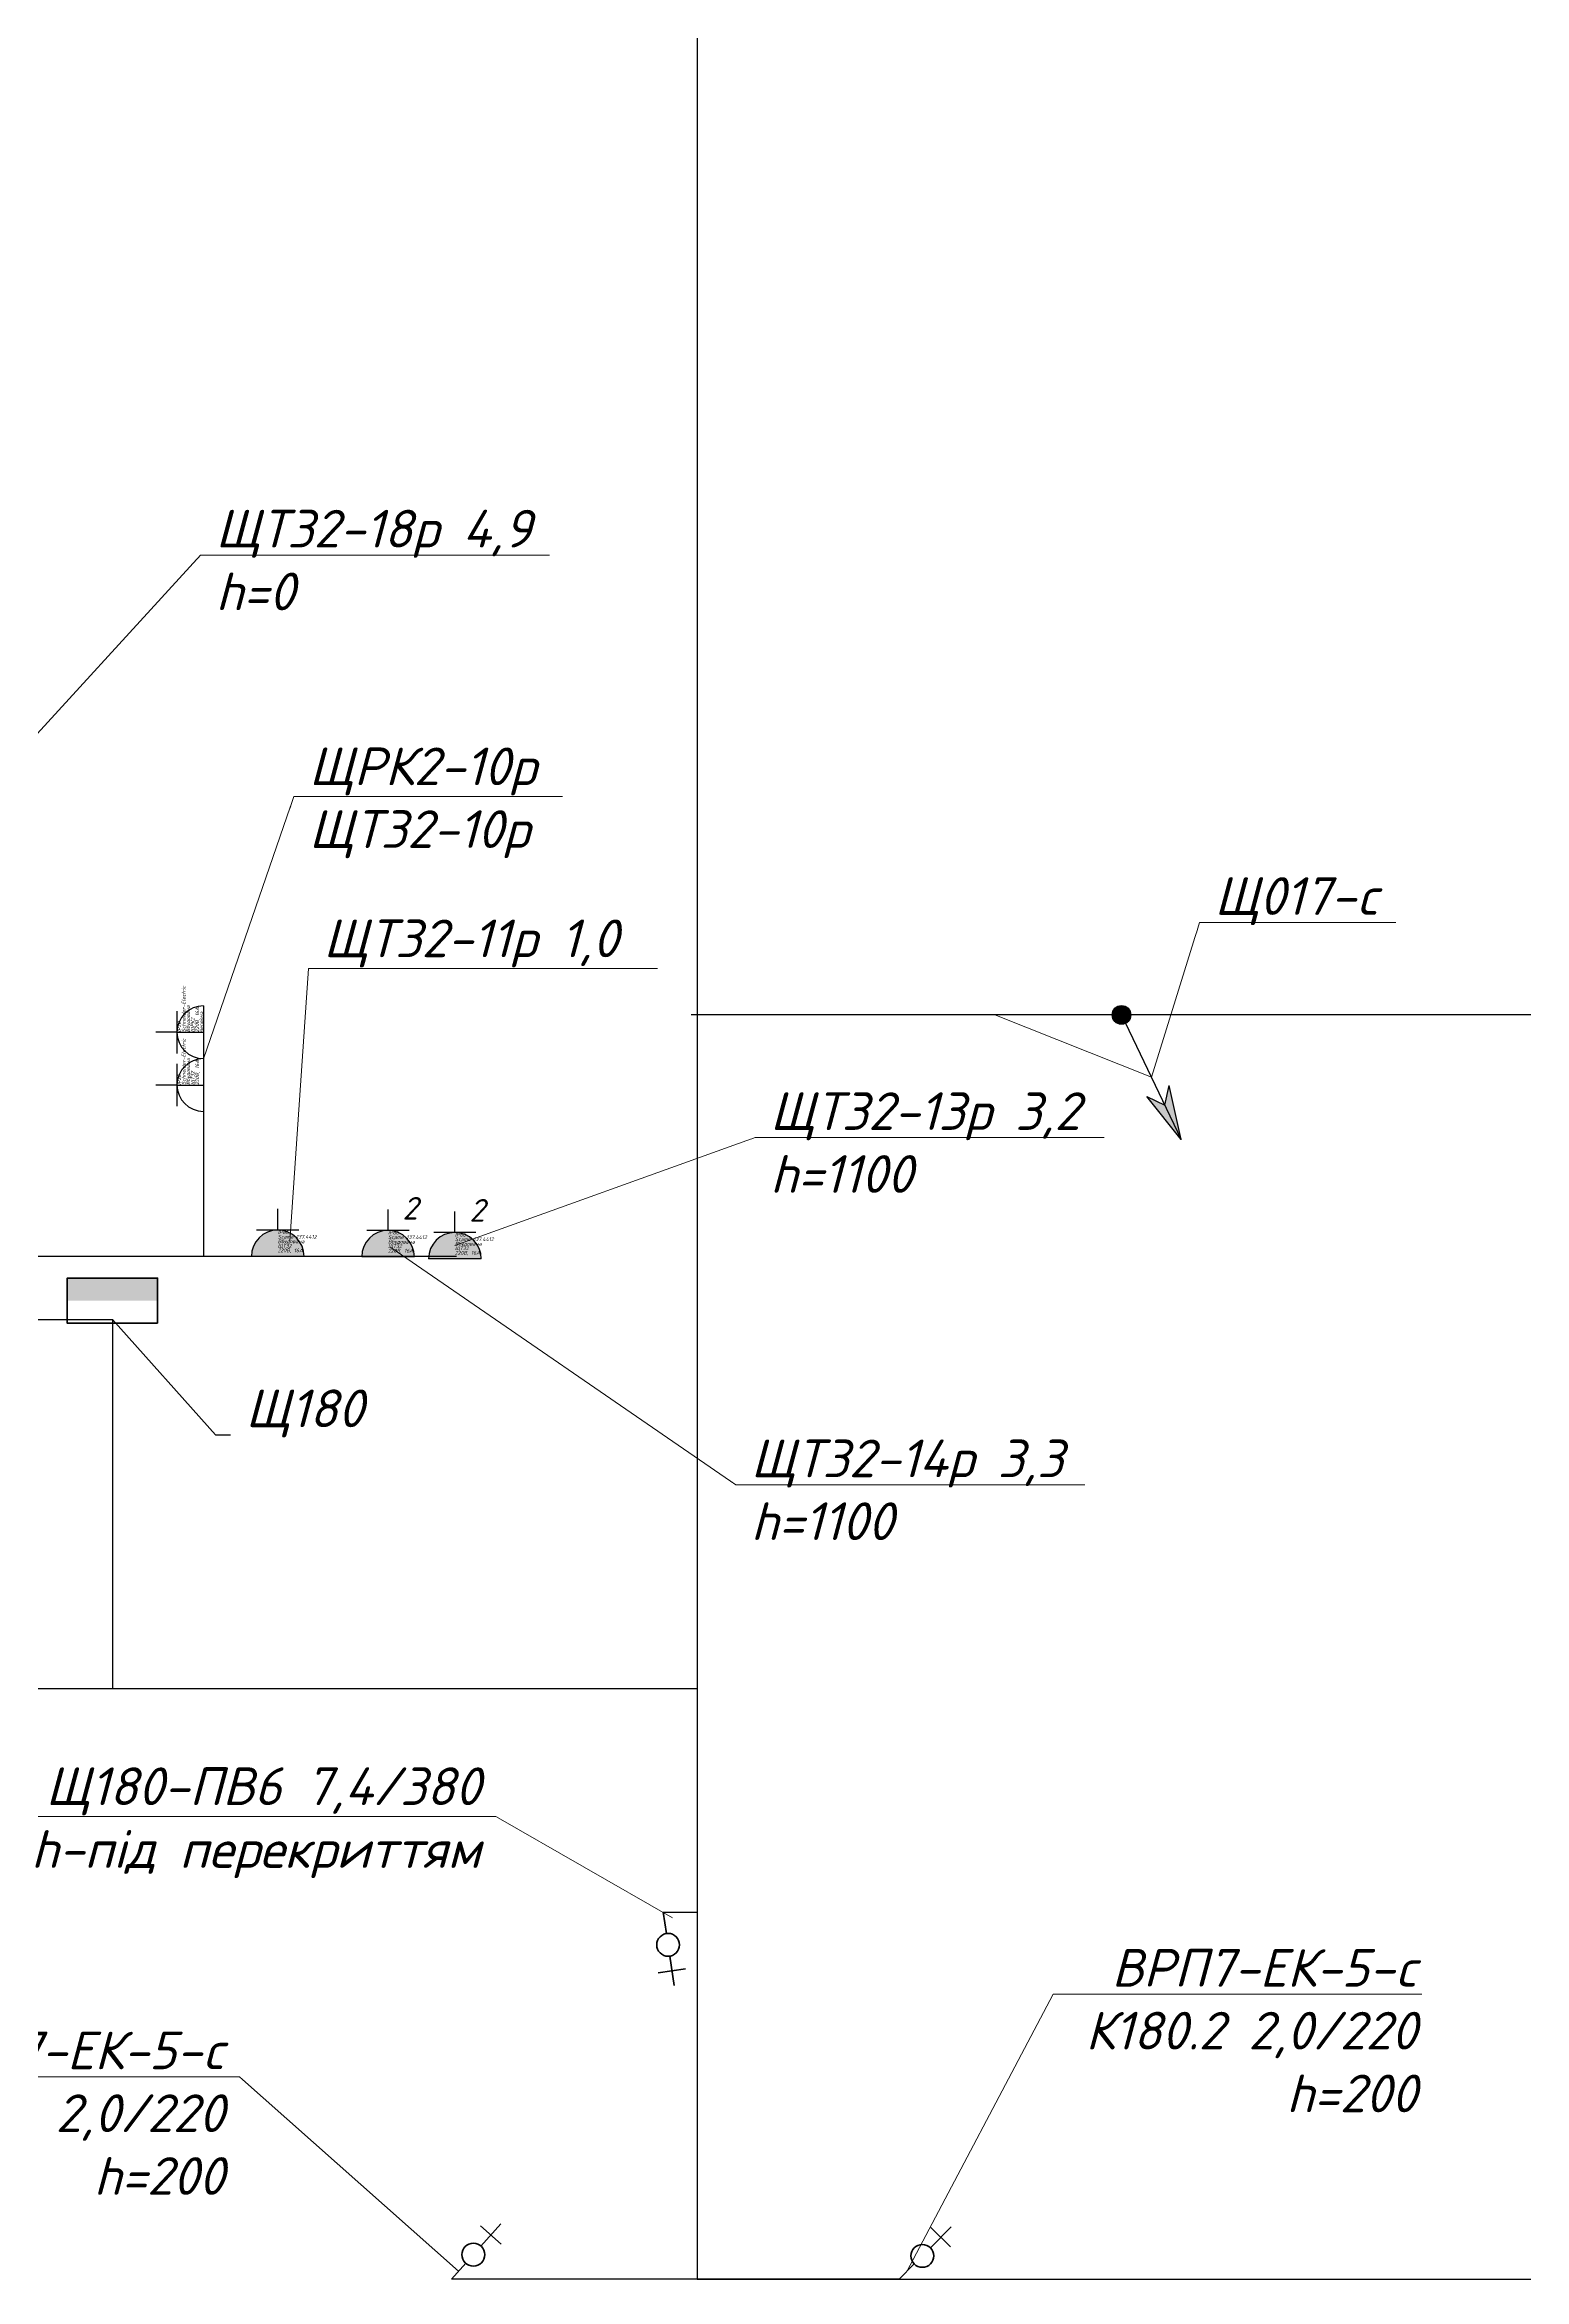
# Model space of a CAD drawing. Header units: millimetres. Extents: x -164867 to 807677, y -316775 to 513985.
# Drawn here: x 213556 to 223381, y 219243 to 234073 of the extents above; entities that cross this region are included whole.
import ezdxf
from ezdxf import colors
from ezdxf.entities.mleader import LeaderData, LeaderLine
from ezdxf.enums import TextEntityAlignment as Align
from ezdxf.math import Vec2, Vec3

# ---------------------------------------------------------------- set-up
doc = ezdxf.new("R2010")
doc.units = ezdxf.units.MM
doc.layers.add('E_Hidden atributes', color=2, linetype='Continuous', plot=False)
for name, color, linetype, lineweight in [('E_В лотку', 5, 'Kabl_in_Lotok', 30), ('E_Обладнання', 84, 'Continuous', 35), ('E_Позначення', 7, 'Continuous', 15), ('E_Розп. мережі', 5, 'Continuous', 30), ('E_Щити', 1, 'Continuous', 50)]:
    doc.layers.add(name, color=color, linetype=linetype, lineweight=lineweight)
doc.styles.add('GOST 2.304', font='isocpeui.ttf')
doc.styles.add('ISO', font='isocpeui.ttf')
doc.styles.add('orientation to layout', font='isocpeui.ttf')
doc.styles.add('ГОСТ 2.304', font='isocpeui.ttf')
doc.linetypes.add('Kabl_in_Lotok', pattern='A,10,[130,ltypeshp.shx,S=1,R=0,X=0,Y=0],1,[130,ltypeshp.shx,S=1,R=90,X=0,Y=-1],1,[130,ltypeshp.shx,S=1,R=0,X=0,Y=0],10', length=22)
doc.linetypes.add('Kabl_in_Tube', pattern='A,10,[133,ltypeshp.shx,S=1,R=0,X=0,Y=0],10', length=20)

# ---------------------------------------------------------------- blocks, each defined once
blk = doc.blocks.new('*U507')
h = blk.add_hatch(color=0)
h.dxf.hatch_style = 1
h.paths.add_polyline_path([(175, 100, 1), (-175, 100)])
at = {"color": 0, "linetype": 'Continuous', "lineweight": 30}
for p, q in [((0, 275), (0, 415)), ((0, 275), (0, 415)), ((0, 275), (0, 415)), ((140, 275), (-140, 275)), ((175, 100), (-175, 100))]:
    blk.add_line(p, q, dxfattribs=at)
blk.add_arc((0, 100), 175, 0, 180, dxfattribs=at)
at = {"color": 0, "style": 'orientation to layout'}
blk.add_attdef('AMOUNT', text='', height=150, dxfattribs=at).set_placement((147, 422), align=Align.MIDDLE_CENTER)
at = {"layer": 'E_Hidden atributes', "style": 'GOST 2.304'}
for tag, p in [('IP', (0, 248)), ('INSTALATION', (0, 188)), ('LOCATION', (0, 158)), ('VENDOR', (0, 218)), ('VOLTAGE_CURRENT', (0, 128)), ('COLOR', (0, 100))]:
    blk.add_attdef(tag, p, '', height=25, dxfattribs=at)
blk = doc.blocks.new('_None')
blk = doc.blocks.new('*U6')
at = {"lineweight": 40}
h = blk.add_hatch(color=0, dxfattribs=at)
h.dxf.hatch_style = 1
h.paths.add_polyline_path([(300, 150), (-300, 150), (-300, 0), (300, 0)])
at = {"color": 0}
blk.add_lwpolyline([(-300, 300), (300, 300), (300, 0), (-300, 0)], close=True, dxfattribs=at)
blk = doc.blocks.new('*U506')
at = {"color": 0, "linetype": 'Continuous', "lineweight": 30}
for p, q in [((0, 275), (0, 415)), ((0, 275), (0, 415)), ((0, 275), (0, 415)), ((140, 275), (-140, 275)), ((0, 275), (0, 100)), ((175, 100), (-175, 100))]:
    blk.add_line(p, q, dxfattribs=at)
blk.add_arc((0, 100), 175, 0, 180, dxfattribs=at)
at = {"color": 0, "style": 'orientation to layout'}
blk.add_attdef('AMOUNT', text='', height=150, dxfattribs=at).set_placement((147, 422), align=Align.MIDDLE_CENTER)
at = {"layer": 'E_Hidden atributes', "style": 'GOST 2.304'}
for tag, p in [('IP', (0, 248)), ('INSTALATION', (0, 188)), ('LOCATION', (0, 158)), ('VENDOR', (0, 218)), ('VOLTAGE_CURRENT', (0, 128)), ('COLOR', (0, 100))]:
    blk.add_attdef(tag, p, '', height=25, dxfattribs=at)
blk = doc.blocks.new('электровывод')
at = {"color": 0, "linetype": 'ByBlock', "lineweight": -2}
for p, q in [((-122.6, 123.9), (-204.8, 207)), ((-202.4, 127.2), (-125, 203.7)), ((-59.5, 60.1), (0, 0))]:
    blk.add_line(p, q, dxfattribs=at)
blk.add_circle((-91, 92), 44.9, dxfattribs=at)
blk = doc.blocks.new('*U18')
at = {"lineweight": -2}
h = blk.add_hatch(color=256, dxfattribs=at)
edge = h.paths.add_edge_path()
edge.add_arc((0.07, 0), 1.28, 0, 360)
h = blk.add_hatch(color=256, dxfattribs=at)
h.paths.add_polyline_path([(8.88, -16.13), (4.02, -10.62), (6.45, -11.65)])
h.paths.add_polyline_path([(8.88, -16.13), (6.45, -11.65), (6.9, -9.05)])
for p, q in [((0.11, 0), (8.88, -16.13)), ((8.88, -16.13), (4.02, -10.62)), ((4.02, -10.62), (6.45, -11.65)), ((6.45, -11.65), (6.9, -9.05)), ((8.88, -16.13), (6.9, -9.05))]:
    blk.add_line(p, q, dxfattribs=at)
blk.add_circle((0.11, 0), 1.24, dxfattribs=at)

msp = doc.modelspace()

# ---------------------------------------------------------------- linework, layer by layer
at = {"layer": 'E_В лотку', "ltscale": 100}
for points in [[(213038.63, 266056.81), (213038.63, 265697.6), (217888.74, 265697.6), (217888.74, 219242.99), (219229.59, 219242.99), (216257.42, 219242.99)], [(227307.45, 227633.54), (217848.84, 227633.54)], [(220706.07, 227633.54), (219023.75, 227633.54)], [(214006.14, 225612.8), (214006.14, 223163.58)], [(207315.41, 220663.58), (207315.41, 223163.58), (217888.74, 223163.58)], [(217663.38, 221678.2), (217888.74, 221678.2)]]:
    msp.add_lwpolyline(points, dxfattribs=at)
at = {"layer": 'E_Розп. мережі', "color": 30, "linetype": 'Kabl_in_Tube', "ltscale": 60, "true_color": 0xf8991e}
msp.add_lwpolyline([(214609.61, 227341.95), (214609.61, 226030.71)], dxfattribs=at)
at = {"layer": 'E_Розп. мережі'}
msp.add_lwpolyline([(216290.01, 226030.71), (209964.11, 226030.71)], dxfattribs=at)
at = {"layer": 'E_Розп. мережі', "ltscale": 100}
for points in [[(211492.17, 225061.26), (211492.17, 225612.8), (214006.14, 225612.8)], [(219229.59, 219242.99), (226559.59, 219242.99)]]:
    msp.add_lwpolyline(points, dxfattribs=at)

# ---------------------------------------------------------------- block references
at = {"layer": 'E_В лотку', "xscale": 50.00000000000003, "yscale": 50.00000000000003, "zscale": 50.00000000000003, "rotation": 357.0874877686715}
msp.add_blockref('*U18', (220700.48, 227633.89), dxfattribs=at)
at = {"layer": 'E_Обладнання', "color": 1, "rotation": 90}
msp.add_blockref('*U506', (214709.61, 227518.54), dxfattribs=at).add_auto_attribs({'INSTALATION': 'Вбудована', 'IP': 'IP20', 'VENDOR': 'Schneider-Electric', 'LOCATION': 'ЩРК2', 'VOLTAGE_CURRENT': '220В, 16А', 'COLOR': 'Червона'})
at = {"layer": 'E_Обладнання', "rotation": 90}
msp.add_blockref('*U506', (214709.61, 227168.54), dxfattribs=at).add_auto_attribs({'INSTALATION': 'Вбудована', 'IP': 'IP20', 'VENDOR': 'Schneider-Electric', 'LOCATION': 'ЩТЗ2', 'VOLTAGE_CURRENT': '220В, 16А'})
at = {"layer": 'E_Обладнання'}
for p, values in [((215103.57, 225930.71), {'INSTALATION': 'Вбудована', 'IP': 'IP66', 'VENDOR': 'Scame 137.4412', 'LOCATION': 'ЩТЗ2', 'VOLTAGE_CURRENT': '220В, 16А'}), ((215835.88, 225928.48), {'AMOUNT': '2', 'INSTALATION': 'Вбудована', 'IP': 'IP66', 'VENDOR': 'Scame 137.4412', 'LOCATION': 'ЩТЗ2', 'VOLTAGE_CURRENT': '220В, 16А'}), ((216279.93, 225914.91), {'AMOUNT': '2', 'INSTALATION': 'Вбудована', 'IP': 'IP66', 'VENDOR': 'Scame 137.4412', 'LOCATION': 'ЩТЗ2', 'VOLTAGE_CURRENT': '220В, 16А'})]:
    msp.add_blockref('*U507', p, dxfattribs=at).add_auto_attribs(values)
at = {"layer": 'E_Обладнання', "xscale": -1.687500000021705, "yscale": 1.687500000021705, "zscale": 1.687500000021704}
for p, rotation in [((217663.38, 221678.2), 233.1785841963323), ((216257.42, 219242.99), 3.023498849021671), ((219229.59, 219242.99), 359.9296900513509)]:
    msp.add_blockref('электровывод', p, dxfattribs=dict(at, rotation=rotation))
at = {"layer": 'E_Щити', "rotation": 180}
msp.add_blockref('*U6', (214006.14, 225887.67), dxfattribs=at)

# ---------------------------------------------------------------- next in the draw order: leaders
at = {"layer": 'E_Позначення'}
ml = msp.add_multileader_mtext('Standard', dxfattribs=at)
ml.set_content('ЩТЗ2-18р 4,9\\Ph=0', color=256, style='ГОСТ 2.304')
ml.set_leader_properties(color=256, linetype='ByLayer', lineweight=-1)
ml.set_arrow_properties(name='NONE')
ml.build(insert=Vec2(0, 0))
ml.multileader.update_dxf_attribs({"has_dogleg": 0, "text_left_attachment_type": 6, "text_right_attachment_type": 6, "text_top_attachment_type": 10, "dogleg_length": 0, "arrow_head_size": 1})
ctx = ml.context
ctx.base_point, ctx.char_height, ctx.arrow_head_size, ctx.landing_gap_size, ctx.plane_origin = Vec3(214591.05, 230685.89), 250, 1, 100, Vec3(210743.88, 232087.59)
ctx.left_attachment, ctx.right_attachment = 6, 6
notes = []
notes.append((ctx, [(0, (1, 1, 0), (214591.05, 230685.89), (1, 0), 0, [(2, [(212638.52, 228552.46)], 0, [])])]))
ctx.mtext.insert, ctx.mtext.flow_direction = Vec3(214691.05, 230985.89), 5
ctx.mtext.has_bg_fill, ctx.mtext.bg_color, ctx.mtext.bg_scale_factor, ctx.mtext.bg_transparency, ctx.mtext.use_window_bg_color = 1, -1027028792, 1.5, 0, 1
ml = msp.add_multileader_mtext('Standard', dxfattribs=at)
ml.set_content('ЩТЗ2-11р 1,0', color=256, style='ГОСТ 2.304')
ml.set_leader_properties(color=256, linetype='ByLayer', lineweight=-1)
ml.set_arrow_properties(name='NONE')
ml.build(insert=Vec2(0, 0))
ml.multileader.update_dxf_attribs({"has_dogleg": 0, "text_left_attachment_type": 6, "text_right_attachment_type": 6, "dogleg_length": 0, "arrow_head_size": 1})
ctx = ml.context
ctx.base_point, ctx.char_height, ctx.arrow_head_size, ctx.landing_gap_size, ctx.plane_origin = Vec3(215307.1, 227941.87), 250, 1, 100, Vec3(203296.56, 227055.6)
ctx.left_attachment, ctx.right_attachment = 6, 6
notes.append((ctx, [(0, (1, 1, 0), (215307.1, 227941.87), (1, 0), 0, [(0, [(215183.07, 226132.8)], 0, [])])]))
ctx.mtext.insert, ctx.mtext.flow_direction = Vec3(215407.1, 228266.87), 5
ctx.mtext.has_bg_fill, ctx.mtext.bg_color, ctx.mtext.bg_scale_factor, ctx.mtext.bg_transparency, ctx.mtext.use_window_bg_color = 1, -1027028792, 1.5, 0, 1
at = {"layer": 'E_Позначення', "color": 7, "lineweight": 9}
ml = msp.add_multileader_mtext('Standard', dxfattribs=at)
ml.set_content('Щ180', color=7, style='ISO')
ml.set_leader_properties()
ml.set_arrow_properties(name='NONE')
ml.build(insert=Vec2(0, 0))
ml.multileader.update_dxf_attribs({"has_text_frame": 1, "text_left_attachment_type": 7, "text_right_attachment_type": 8, "dogleg_length": 100, "arrow_head_size": 200})
ctx = ml.context
ctx.base_point, ctx.char_height, ctx.arrow_head_size, ctx.landing_gap_size, ctx.plane_origin = Vec3(214790.23, 224847.65), 250, 200, 100, Vec3(159566.05, 225209.54)
ctx.left_attachment, ctx.right_attachment = 7, 8
notes.append((ctx, [(1, (1, 1, 0), (214690.23, 224847.65), (1, 0), 100, [(0, [(214006.14, 225612.8)], 0, [])])]))
ctx.mtext.insert, ctx.mtext.line_spacing_factor, ctx.mtext.flow_direction = Vec3(214890.23, 225147.65), 0.72, 5
ctx.mtext.has_bg_fill, ctx.mtext.bg_color, ctx.mtext.bg_scale_factor, ctx.mtext.bg_transparency, ctx.mtext.use_window_bg_color = 1, -1027028792, 1.5, 0, 1
at = {"layer": 'E_Позначення'}
ml = msp.add_multileader_mtext('Standard', dxfattribs=at)
ml.set_content('Щ180-ПВ6 7,4/380\\Ph-під перекриттям', color=256, style='ГОСТ 2.304')
ml.set_leader_properties(color=256, linetype='ByLayer', lineweight=-1)
ml.set_arrow_properties(name='NONE')
ml.build(insert=Vec2(0, 0))
ml.multileader.update_dxf_attribs({"has_dogleg": 0, "text_left_attachment_type": 6, "text_right_attachment_type": 6, "dogleg_length": 0, "arrow_head_size": 1})
ctx = ml.context
ctx.base_point, ctx.char_height, ctx.arrow_head_size, ctx.landing_gap_size, ctx.plane_origin = Vec3(213283.12, 222314.79), 250, 1, 100, Vec3(238706.16, 220187.5)
ctx.left_attachment, ctx.right_attachment, ctx.text_align_type = 6, 6, 2
notes.append((ctx, [(1, (1, 1, 0), (216551.5, 222314.79), (-1, 0), 0, [(0, [(217725.06, 221642.3)], 0, [])])]))
ctx.mtext.insert, ctx.mtext.alignment, ctx.mtext.flow_direction = Vec3(216451.5, 222639.79), 3, 5
ctx.mtext.has_bg_fill, ctx.mtext.bg_color, ctx.mtext.bg_scale_factor, ctx.mtext.bg_transparency, ctx.mtext.use_window_bg_color = 1, -1027028792, 1.5, 0, 1
ml = msp.add_multileader_mtext('Standard', dxfattribs=at)
ml.set_content('ВРП7-ЕК-5-c\\PК180.2 2,0/220\\Ph=200', color=256, style='ГОСТ 2.304')
ml.set_leader_properties(color=256, linetype='ByLayer', lineweight=-1)
ml.set_arrow_properties(name='NONE')
ml.build(insert=Vec2(0, 0))
ml.multileader.update_dxf_attribs({"has_dogleg": 0, "text_left_attachment_type": 6, "text_right_attachment_type": 6, "dogleg_length": 0, "arrow_head_size": 1})
ctx = ml.context
ctx.base_point, ctx.char_height, ctx.arrow_head_size, ctx.landing_gap_size, ctx.plane_origin = Vec3(220251.8, 221134.72), 250, 1, 100, Vec3(240283.52, 217732.03)
ctx.left_attachment, ctx.right_attachment, ctx.text_align_type = 6, 6, 2
notes.append((ctx, [(0, (1, 1, 0), (220251.8, 221134.72), (1, 0), 0, [(0, [(219279.84, 219293.66)], 0, [])])]))
ctx.mtext.insert, ctx.mtext.alignment, ctx.mtext.flow_direction = Vec3(222667.7, 221434.72), 3, 5
ctx.mtext.has_bg_fill, ctx.mtext.bg_color, ctx.mtext.bg_scale_factor, ctx.mtext.bg_transparency, ctx.mtext.use_window_bg_color = 1, -1027028792, 1.5, 0, 1
for ctx, leaders in notes:
    for number, flags, end, landing, length, lines in leaders:
        leader = LeaderData()
        leader.index, (leader.has_last_leader_line, leader.has_dogleg_vector, leader.attachment_direction) = number, flags
        leader.last_leader_point, leader.dogleg_vector, leader.dogleg_length = Vec3(end), Vec3(landing), length
        for number, points, colour, breaks in lines:
            line = LeaderLine()
            line.index, line.vertices, line.color, line.breaks = number, Vec3.list(points), colors.encode_raw_color(colour), breaks
            leader.lines.append(line)
        ctx.leaders.append(leader)

# ---------------------------------------------------------------- next in the draw order: leaders
ml = msp.add_multileader_mtext('Standard', dxfattribs=at)
ml.set_content('ЩРК2-10р\\PЩТЗ2-10р', color=256, style='ГОСТ 2.304')
ml.set_leader_properties(color=256, linetype='ByLayer', lineweight=-1)
ml.set_arrow_properties(name='NONE')
ml.build(insert=Vec2(0, 0))
ml.multileader.update_dxf_attribs({"has_dogleg": 0, "text_left_attachment_type": 6, "text_right_attachment_type": 6, "dogleg_length": 0, "arrow_head_size": 1})
ctx = ml.context
ctx.base_point, ctx.char_height, ctx.arrow_head_size, ctx.landing_gap_size, ctx.plane_origin = Vec3(215211.31, 229083.58), 250, 1, 100, Vec3(206059.09, 231033.63)
ctx.left_attachment, ctx.right_attachment = 6, 6
notes = []
notes.append((ctx, [(0, (1, 1, 0), (215211.31, 229083.58), (1, 0), 0, [(0, [(214609.61, 227341.95)], 0, [])])]))
ctx.mtext.insert, ctx.mtext.flow_direction = Vec3(215311.31, 229408.58), 5
ctx.mtext.has_bg_fill, ctx.mtext.bg_color, ctx.mtext.bg_scale_factor, ctx.mtext.bg_transparency, ctx.mtext.use_window_bg_color = 1, -1027028792, 1.5, 0, 1
ml = msp.add_multileader_mtext('Standard', dxfattribs=at)
ml.set_content('ЩТЗ2-13р 3,2\\Ph=1100', color=256, style='ГОСТ 2.304')
ml.set_leader_properties(color=256, linetype='ByLayer', lineweight=-1)
ml.set_arrow_properties(name='NONE')
ml.build(insert=Vec2(0, 0))
ml.multileader.update_dxf_attribs({"has_dogleg": 0, "text_left_attachment_type": 6, "text_right_attachment_type": 6, "text_top_attachment_type": 10, "dogleg_length": 0, "arrow_head_size": 1})
ctx = ml.context
ctx.base_point, ctx.char_height, ctx.arrow_head_size, ctx.landing_gap_size, ctx.plane_origin = Vec3(218272.6, 226820.07), 250, 1, 100, Vec3(212790.73, 227311.33)
ctx.left_attachment, ctx.right_attachment = 6, 6
notes.append((ctx, [(0, (1, 1, 0), (218272.6, 226820.07), (1, 0), 0, [(2, [(216279.93, 226103.1)], 0, [])])]))
ctx.mtext.insert, ctx.mtext.flow_direction = Vec3(218372.6, 227120.07), 5
ctx.mtext.has_bg_fill, ctx.mtext.bg_color, ctx.mtext.bg_scale_factor, ctx.mtext.bg_transparency, ctx.mtext.use_window_bg_color = 1, -1027028792, 1.5, 0, 1
ml = msp.add_multileader_mtext('Standard', dxfattribs=at)
ml.set_content('ВРП7-ЕК-5-c\\PК180.1 2,0/220\\Ph=200', color=256, style='ГОСТ 2.304')
ml.set_leader_properties(color=256, linetype='ByLayer', lineweight=-1)
ml.set_arrow_properties(name='NONE')
ml.build(insert=Vec2(0, 0))
ml.multileader.update_dxf_attribs({"has_dogleg": 0, "text_left_attachment_type": 6, "text_right_attachment_type": 6, "dogleg_length": 0, "arrow_head_size": 1})
ctx = ml.context
ctx.base_point, ctx.char_height, ctx.arrow_head_size, ctx.landing_gap_size, ctx.plane_origin = Vec3(212385.06, 220586.84), 250, 1, 100, Vec3(237298.52, 217750.05)
ctx.left_attachment, ctx.right_attachment, ctx.text_align_type = 6, 6, 2
notes.append((ctx, [(1, (1, 1, 0), (214849.08, 220586.84), (-1, 0), 0, [(0, [(216304.86, 219296.3)], 0, [])])]))
ctx.mtext.insert, ctx.mtext.alignment, ctx.mtext.flow_direction = Vec3(214749.08, 220886.84), 3, 5
ctx.mtext.has_bg_fill, ctx.mtext.bg_color, ctx.mtext.bg_scale_factor, ctx.mtext.bg_transparency, ctx.mtext.use_window_bg_color = 1, -1027028792, 1.5, 0, 1
for ctx, leaders in notes:
    for number, flags, end, landing, length, lines in leaders:
        leader = LeaderData()
        leader.index, (leader.has_last_leader_line, leader.has_dogleg_vector, leader.attachment_direction) = number, flags
        leader.last_leader_point, leader.dogleg_vector, leader.dogleg_length = Vec3(end), Vec3(landing), length
        for number, points, colour, breaks in lines:
            line = LeaderLine()
            line.index, line.vertices, line.color, line.breaks = number, Vec3.list(points), colors.encode_raw_color(colour), breaks
            leader.lines.append(line)
        ctx.leaders.append(leader)

# ---------------------------------------------------------------- next in the draw order: leaders
ml = msp.add_multileader_mtext('Standard', dxfattribs=at)
ml.set_content('Щ017-c', color=256, style='ГОСТ 2.304')
ml.set_leader_properties(color=256, linetype='ByLayer', lineweight=-1)
ml.set_arrow_properties(name='NONE')
ml.build(insert=Vec2(0, 0))
ml.multileader.update_dxf_attribs({"has_dogleg": 0, "text_left_attachment_type": 6, "text_right_attachment_type": 6, "dogleg_length": 0, "arrow_head_size": 1})
ctx = ml.context
ctx.base_point, ctx.char_height, ctx.arrow_head_size, ctx.landing_gap_size, ctx.plane_origin = Vec3(221223.29, 228247.79), 250, 1, 100, Vec3(207064.44, 228770.12)
ctx.left_attachment, ctx.right_attachment = 6, 6
notes = []
notes.append((ctx, [(0, (1, 1, 0), (221223.29, 228247.79), (1, 0), 0, [(1, [(219864.91, 227633.54), (220904.55, 227219.68)], 0, [])])]))
ctx.mtext.insert, ctx.mtext.flow_direction = Vec3(221323.29, 228547.79), 5
ctx.mtext.has_bg_fill, ctx.mtext.bg_color, ctx.mtext.bg_scale_factor, ctx.mtext.bg_transparency, ctx.mtext.use_window_bg_color = 1, -1027028792, 1.5, 0, 1
ml = msp.add_multileader_mtext('Standard', dxfattribs=at)
ml.set_content('ЩТЗ2-14р 3,3\\Ph=1100', color=256, style='ГОСТ 2.304')
ml.set_leader_properties(color=256, linetype='ByLayer', lineweight=-1)
ml.set_arrow_properties(name='NONE')
ml.build(insert=Vec2(0, 0))
ml.multileader.update_dxf_attribs({"has_dogleg": 0, "text_left_attachment_type": 6, "text_right_attachment_type": 6, "text_top_attachment_type": 10, "dogleg_length": 0, "arrow_head_size": 1})
ctx = ml.context
ctx.base_point, ctx.char_height, ctx.arrow_head_size, ctx.landing_gap_size, ctx.plane_origin = Vec3(218144.88, 224515.46), 250, 1, 100, Vec3(212790.73, 226354.16)
ctx.left_attachment, ctx.right_attachment = 6, 6
notes.append((ctx, [(0, (1, 1, 0), (218144.88, 224515.46), (1, 0), 0, [(2, [(215855.06, 226090.85)], 0, [])])]))
ctx.mtext.insert, ctx.mtext.flow_direction = Vec3(218244.88, 224815.46), 5
ctx.mtext.has_bg_fill, ctx.mtext.bg_color, ctx.mtext.bg_scale_factor, ctx.mtext.bg_transparency, ctx.mtext.use_window_bg_color = 1, -1027028792, 1.5, 0, 1
for ctx, leaders in notes:
    for number, flags, end, landing, length, lines in leaders:
        leader = LeaderData()
        leader.index, (leader.has_last_leader_line, leader.has_dogleg_vector, leader.attachment_direction) = number, flags
        leader.last_leader_point, leader.dogleg_vector, leader.dogleg_length = Vec3(end), Vec3(landing), length
        for number, points, colour, breaks in lines:
            line = LeaderLine()
            line.index, line.vertices, line.color, line.breaks = number, Vec3.list(points), colors.encode_raw_color(colour), breaks
            leader.lines.append(line)
        ctx.leaders.append(leader)

doc.saveas('drawing.dxf')
